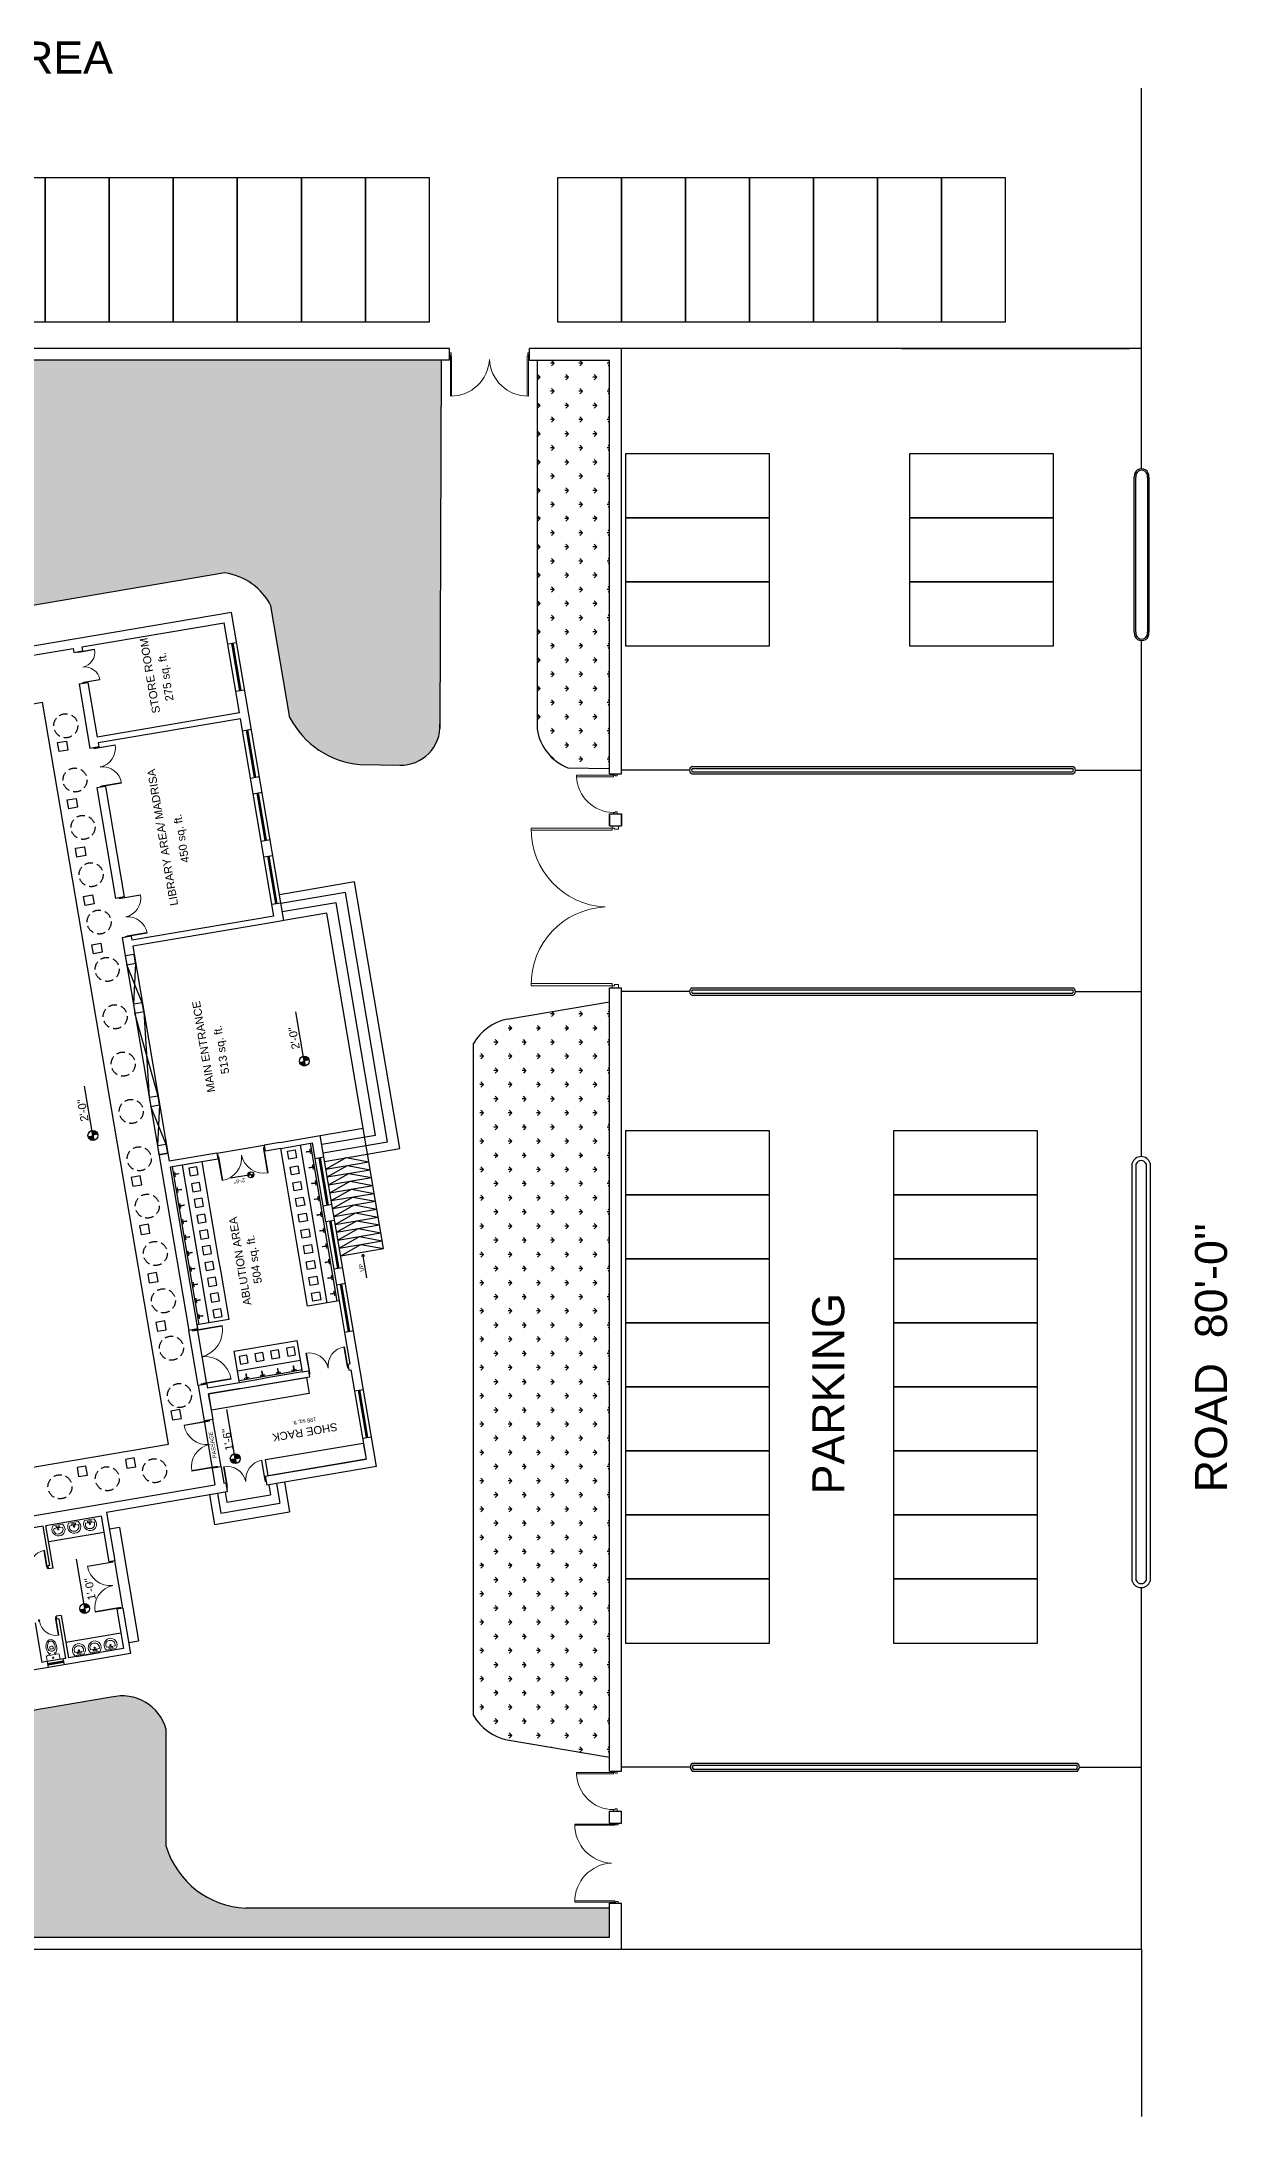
# Model space of a CAD drawing. Header units: inches. Extents: x -6210 to 141093, y -2740 to 21225.
# Drawn here: x 58409 to 60187, y 5282 to 8394 of the extents above; entities that cross this region are included whole.
import ezdxf

# ---------------------------------------------------------------- set-up
doc = ezdxf.new("R2010")
doc.units = ezdxf.units.IN
doc.header["$LTSCALE"] = 100
doc.header["$MEASUREMENT"] = 0
doc.linetypes.add('ACAD_ISO02W100', pattern=[15, 12, -3])
doc.linetypes.add('HIDDEN2', pattern=[0.1875, 0.125, -0.0625])
for name, color, linetype in [('1text', 6, 'Continuous'), ('arches', 83, 'Continuous'), ('beams', 30, 'Continuous'), ('boundary wall', 37, 'Continuous'), ('boxes', 39, 'Continuous'), ('car area', 53, 'Continuous'), ('column', 2, 'Continuous'), ('dome', 40, 'Continuous'), ('grass', 73, 'Continuous'), ('pavement', 31, 'Continuous'), ('road', 253, 'Continuous'), ('steps', 9, 'Continuous'), ('walls', 1, 'Continuous'), ('windows', 150, 'Continuous')]:
    doc.layers.add(name, color=color, linetype=linetype)
for name, color, linetype, lineweight in [('DODTED', 2, 'HIDDEN2', 5), ('DOOR', 11, 'Continuous', 5), ('FURNITUR', 253, 'Continuous', 18), ('H', 8, 'Continuous', 5)]:
    doc.layers.add(name, color=color, linetype=linetype, lineweight=lineweight)
doc.styles.get("Standard").update_dxf_attribs({"font": 'arial.ttf', "height": 4})
pattern_1 = [(180, (67811.482, -67034.777), (-21.2132034, -21.2132034), [5.625, -36.801407]), (135, (67811.482, -67034.777), (-21.213203, -21.213203), [5.625, -24.375]), (225, (67811.482, -67034.777), (21.213203, -21.213203), [5.625, -24.375])]

# ---------------------------------------------------------------- blocks, each defined once
blk = doc.blocks.new('FDSADDFAEREWRWER')
at = {"layer": 'FURNITUR'}
for p, q in [((38122.8, -26485.2), (38118.7, -26485.2)), ((38122.8, -26490.3), (38118.7, -26490.3)), ((38129.7, -26484.3), (38128.3, -26484.3)), ((38129.7, -26491.2), (38128.3, -26491.2)), ((38129, -26485), (38129, -26483.6)), ((38129, -26491.9), (38129, -26490.5)), ((38131, -26483.3), (38131, -26479.5)), ((38131, -26487.7), (38131.5, -26483.7)), ((38131, -26487.7), (38131.5, -26491.7)), ((38131, -26495.9), (38131, -26492.1)), ((38131.1, -26479.3), (38132, -26478)), ((38131.4, -26483.6), (38131.1, -26483.4)), ((38131.3, -26491.9), (38131.1, -26492)), ((38131.1, -26496.2), (38132, -26497.4)), ((38139.5, -26477.9), (38132.4, -26477.9)), ((38139.5, -26497.6), (38132.4, -26497.6)), ((38139.7, -26497.4), (38139.7, -26478.1))]:
    blk.add_line(p, q, dxfattribs=at)
at = {"layer": 'FURNITUR', "extrusion": (0, 0, -1)}
for centre, major_axis, start_param, end_param in [((38113.9, -26487.7), (-4.02, 4.02), -0.785398, -0.250471), ((38113.9, -26487.7), (-4.02, -4.02), 0.250471, 0.785398), ((38116.6, -26489.4), (-6.28, 6.28), -0.250471, 0.175324), ((38116.6, -26486.1), (-6.28, 6.28), 4.537065, 4.96286), ((38113.9, -26487.7), (-2.45, -2.45), 0.785398, 1.320326), ((38113.9, -26487.7), (-2.45, 2.45), -1.320326, -0.785398), ((38116.6, -26489.4), (-4.71, 4.71), -0.250471, 0.175324), ((38116.6, -26486.1), (-4.71, 4.71), 4.537065, 4.96286), ((38118.4, -26491.9), (-8.51, 8.51), 0.175324, 0.503558), ((38118.4, -26483.5), (-8.51, 8.51), 4.208831, 4.537065), ((38118.4, -26491.9), (-6.94, -6.94), 1.74612, 2.074355), ((38118.4, -26483.5), (-6.94, -6.94), 5.779627, 6.107861), ((38119.6, -26496), (-11.5, 11.5), 0.503558, 0.785398), ((38119.6, -26479.4), (-11.5, -11.5), 5.497787, 5.779627), ((38119.6, -26496), (-9.95, -9.95), 2.074355, 2.310238), ((38119.6, -26479.4), (-9.95, 9.95), 3.972947, 4.208831), ((38123.2, -26487.7), (-3.69, -3.69), 0.295539, 1.275258), ((38118.7, -26485.4), (-0.125, -0.125), 1.275258, 2.356194), ((38118.7, -26490.1), (-0.125, 0.125), 3.926991, 5.007928), ((38119.9, -26487.7), (-4.12, 4.12), 0.626699, 4.08569), ((38119.6, -26496), (-11.5, -11.5), 2.356194, 2.638034), ((38119.6, -26479.4), (-11.5, 11.5), 3.645151, 3.926991), ((38114.8, -26487.7), (-5.34, -5.34), 3.582609, 4.271372), ((38120.8, -26491.9), (-8.51, 8.51), 1.067238, 1.389176), ((38120.8, -26483.5), (-8.51, -8.51), 4.894009, 5.215947), ((38131.1, -26476), (-4.89, -4.89), 5.503466, 6.019803), ((38131.1, -26499.4), (-4.89, 4.89), 0.263382, 0.779719), ((38129, -26484.3), (-0.275, 0.275), 3.926991, 7.068583), ((38129, -26491.2), (-0.275, 0.275), 3.926991, 7.068583), ((38129, -26484.3), (-0.275, 0.275), 0.785398, 3.926991), ((38129, -26491.2), (-0.275, 0.275), 0.785398, 3.926991), ((38131.5, -26479.5), (-0.314, 0.314), -0.785398, -0.165149), ((38131.2, -26483.3), (-0.125, 0.125), 4.434999, 5.497787), ((38131.2, -26492.1), (-0.125, 0.125), -0.785398, 0.415559), ((38131.5, -26495.9), (-0.314, 0.314), -1.405648, -0.785398), ((38131.3, -26491.7), (-0.125, -0.125), 3.819301, 5.127948), ((38131.3, -26483.7), (-0.125, -0.125), 2.864203, 4.034681), ((38132.4, -26478.3), (-0.314, -0.314), 1.405648, 2.356194), ((38132.4, -26497.2), (-0.314, 0.314), 3.926991, 4.877538), ((38135.7, -26487.7), (-0.627, 0.627), -0.785398, 2.356194), ((38135.7, -26487.7), (-0.627, -0.627), 3.926991, 7.068583), ((38139.5, -26478.1), (-0.157, -0.157), 2.356194, 3.926991), ((38139.5, -26497.4), (-0.157, -0.157), 3.926991, 5.497787)]:
    blk.add_ellipse(centre, major_axis=major_axis, ratio=1, start_param=start_param, end_param=end_param, dxfattribs=at)
blk = doc.blocks.new('A$C47FC17B3')
for p, q in [((0, 8.3), (0, 6.2)), ((0, 8.3), (6.6, 8.3)), ((0.4, 5.8), (1.6, 5.8)), ((2, 8.3), (2, 6.2)), ((2.9, 4.8), (2.9, 0.5)), ((3.8, 4.8), (3.8, 0.5)), ((4.6, 8.3), (4.6, 6.2)), ((6.2, 5.8), (5, 5.8)), ((6.6, 8.3), (6.6, 6.2))]:
    blk.add_line(p, q)
blk.add_lwpolyline([(2.3, 8.3), (4.4, 8.3), (4.4, 8.1), (2.3, 8.1)], close=True)
for centre, radius, start, end in [((0.4, 6.2), 0.386, 180, 270), ((1.6, 6.2), 0.386, 270, 0), ((-54.7, 1.9), 57.6, 2.8972, 6.1915), ((3.3, 0.5), 0.462, 180, 0), ((61.3, 1.9), 57.6, 173.8085, 177.1028), ((5, 6.2), 0.386, 180, 270), ((6.2, 6.2), 0.386, 270, 0)]:
    blk.add_arc(centre, radius, start, end)
blk = doc.blocks.new('A$C4A15109F')
at = {"layer": 'H'}
blk.add_blockref('A$C47FC17B3', (-3.3, 18.7), dxfattribs=at)
blk = doc.blocks.new('D')
at = {"layer": 'DOOR'}
for p, q in [((73476.8, 10997.4), (73476.8, 10955.3)), ((73478, 10955.3), (73478, 10997.4)), ((73557.4, 10955.3), (73557.4, 10997.4)), ((73558.5, 10997.4), (73558.5, 10955.3)), ((73475.7, 10955.4), (73476.8, 10955.4)), ((73475.7, 10952), (73475.7, 10955.4)), ((73477.4, 10952), (73475.7, 10952)), ((73476.8, 10955.4), (73476.8, 10954.2)), ((73476.8, 10955.3), (73478, 10955.3)), ((73476.8, 10954.2), (73477.4, 10954.2)), ((73477.4, 10954.2), (73477.4, 10952)), ((73558.5, 10955.3), (73557.4, 10955.3)), ((73557.9, 10954.2), (73557.9, 10952)), ((73558.5, 10954.2), (73557.9, 10954.2)), ((73557.9, 10952), (73559.7, 10952)), ((73559.7, 10955.4), (73558.5, 10955.4)), ((73558.5, 10955.4), (73558.5, 10954.2)), ((73559.7, 10952), (73559.7, 10955.4))]:
    blk.add_line(p, q, dxfattribs=at)
for centre, start, end in [((73477.4, 10957.1), 2.7057, 90.8209), ((73557.9, 10957.1), 89.1791, 177.2943)]:
    blk.add_arc(centre, 40.3, start, end, dxfattribs=at)
blk = doc.blocks.new('D1')
for points in [[(1.5, 40.9), (1.5, 1.9), (3, 1.9), (3, 40.9)], [(1.5, 0.4), (2.2, 0.4), (2.2, -1.9), (0, -1.9), (0, 1.9), (1.5, 1.9)], [(42, 1.9), (42, -1.9), (39.8, -1.9), (39.8, 0.4), (40.5, 0.4), (40.5, 1.9)]]:
    blk.add_lwpolyline(points, close=True)
blk.add_arc((1.5, 1.9), 39, 0, 88.1502)
blk = doc.blocks.new('LAV', base_point=(396, 588))
for p, q in [((396.2, 580.6), (396.2, 595.1)), ((400.3, 580.9), (400.3, 594)), ((396.2, 580.6), (396.2, 580.6)), ((397.6, 585), (397.6, 590.7)), ((397.6, 590.7), (399.3, 590.7)), ((399.3, 585), (397.6, 585)), ((399.3, 590.7), (399.3, 585)), ((400.3, 580.9), (400.3, 580.9))]:
    blk.add_line(p, q)
for centre, radius, start, end in [((402.6, 587.4), 10, 6.3511, 130.1512), ((403.4, 588.7), 6.06, 355.5607, 119.9347), ((403, 587.4), 9.62, 225.0409, 4.876), ((402.9, 587.3), 6.63, 247.3713, 10.7334)]:
    blk.add_arc(centre, radius, start, end)
blk = doc.blocks.new('A$C56213ABD')
for points in [[(11.2, 10.1), (8.6, 10.1)], [(9.9, 11.4), (9.9, 8.7)]]:
    blk.add_lwpolyline(points)
for radius in [0.938, 0.75]:
    blk.add_circle((9.9, 10.1), radius)
at = {"rotation": 270}
blk.add_blockref('LAV', (10.1, 16.5), dxfattribs=at)

msp = doc.modelspace()

# ---------------------------------------------------------------- hatches: boundary and pattern name
at = {"layer": '1text'}
h = msp.add_hatch(color=256, dxfattribs=at)
h.dxf.hatch_style = 1
h.paths.add_polyline_path([(58795.6258, 6863.58751, 0.4142135624), (58804.14023, 6857.54361), (58802.90497, 6864.82278)])
h.paths.add_polyline_path([(58801.66971, 6872.10194), (58802.90497, 6864.82278), (58810.18414, 6866.05804, 0.4142135624)])
h = msp.add_hatch(color=256, dxfattribs=at)
h.dxf.hatch_style = 1
h.paths.add_polyline_path([(58478.55768, 6752.10549, 0.4142135624), (58487.07211, 6746.06158), (58485.83685, 6753.34075)])
h.paths.add_polyline_path([(58484.60159, 6760.61992), (58485.83685, 6753.34075), (58493.11602, 6754.57601, 0.4142135624)])
h = msp.add_hatch(color=256, dxfattribs=at)
h.dxf.hatch_style = 1
h.paths.add_polyline_path([(58723.44346, 6689.93459, 0.4142135624), (58727.14819, 6695.15368), (58722.68628, 6694.3965)])
h.paths.add_polyline_path([(58718.22438, 6693.63932), (58722.68628, 6694.3965), (58721.92911, 6698.85841, 0.4142135624)])
h = msp.add_hatch(color=256, dxfattribs=at)
h.dxf.hatch_style = 1
h.paths.add_polyline_path([(58692.02776, 6267.5917, 0.4142135624), (58700.54219, 6261.54779), (58699.30693, 6268.82696)])
h.paths.add_polyline_path([(58698.07167, 6276.10613), (58699.30693, 6268.82696), (58706.5861, 6270.06222, 0.4142135624)])
h = msp.add_hatch(color=256, dxfattribs=at)
h.dxf.hatch_style = 1
h.paths.add_polyline_path([(58466.30009, 6042.88439, 0.4142135624), (58474.81451, 6036.84048), (58473.57925, 6044.11965)])
h.paths.add_polyline_path([(58472.34399, 6051.39881), (58473.57925, 6044.11965), (58480.85842, 6045.35491, 0.4142135624)])
at = {"layer": 'grass'}
h = msp.add_hatch(dxfattribs=at)
h.set_pattern_fill('GRASS', color=256, scale=30, angle=90)
h.set_pattern_definition(pattern_1)
h.paths.add_polyline_path([(56956.42769, 7915.56322), (56956.42769, 7813.00703), (57817.99436, 7813.00703), (57841.75266, 7673.00362), (57949.13964, 7691.22698), (57955.16266, 7655.7344), (58121.36431, 7683.93849), (58151.47941, 7506.47559), (58683.62887, 7596.78029, -0.2437888858), (58752.82154, 7547.66436), (58781.35764, 7379.50623, 0.2949405716), (58905.85078, 7309.22103), (58947.88391, 7308.56641, 0.4288472218), (59006.34234, 7369.97986), (59008.30781, 7915.56322)])
h = msp.add_hatch(dxfattribs=at)
h.set_pattern_fill('GRASS', color=256, scale=30, angle=90)
h.set_pattern_definition(pattern_1)
h.paths.add_polyline_path([(59152.10049, 7362.42445, 0.2702021763), (59198.16097, 7304.66861), (59260.42769, 7303.69888), (59260.42769, 7915.41252), (59152.10395, 7915.41252)])
h = msp.add_hatch(dxfattribs=at)
h.set_pattern_fill('GRASS', color=256, scale=30, angle=90)
h.set_pattern_definition(pattern_1)
h.paths.add_polyline_path([(59056.55822, 5883.59521, 0.2340714755), (59114.15231, 5845.84603), (59260.42769, 5821.02339), (59260.42769, 6953.9222), (59106.84712, 6927.85988, 0.2090111682), (59056.55822, 6891.35037)])
h = msp.add_hatch(dxfattribs=at)
h.set_pattern_fill('GRASS', color=256, scale=30, angle=90)
h.set_pattern_definition(pattern_1)
h.paths.add_polyline_path([(59260.42769, 5551.39278), (59260.42769, 5594.81984), (58726.50705, 5594.81984, -0.3417611618), (58595.7953, 5687.06117), (58595.7953, 5862.78309, 0.4105799549), (58513.29134, 5911.021), (58208.2006, 5859.24771, 0.166212942), (58172.31898, 5826.31609), (58172.31898, 5765.72101, -0.212358615), (58138.54093, 5728.75391), (57729.0114, 5659.25757), (57722.98838, 5694.75015), (57416.86487, 5642.8016), (57286.71028, 5584.19995), (56956.42769, 5583.59725), (56956.42769, 5551.39278)])

# ---------------------------------------------------------------- linework, layer by layer
at = {"layer": '1text'}
for p, q in [((58802.90497, 6864.82278), (58790.36682, 6938.70787)), ((58801.66971, 6872.10194), (58804.14023, 6857.54361)), ((58485.83685, 6753.34075), (58473.29869, 6827.22584)), ((58484.60159, 6760.61992), (58487.07211, 6746.06158)), ((58722.68628, 6694.3965), (58692.39116, 6689.25548)), ((58718.22438, 6693.63932), (58727.14819, 6695.15368)), ((58699.30693, 6268.82696), (58686.76877, 6342.71205)), ((58692.02776, 6267.5917), (58706.5861, 6270.06222)), ((58698.07167, 6276.10613), (58700.54219, 6261.54779)), ((58473.57925, 6044.11965), (58461.0411, 6118.00474)), ((58472.34399, 6051.39881), (58474.81451, 6036.84048))]:
    msp.add_line(p, q, dxfattribs=at)
for centre, radius in [((58802.90497, 6864.82278), 7.38324), ((58485.83685, 6753.34075), 7.38324), ((58722.68628, 6694.3965), 4.5257), ((58699.30693, 6268.82696), 7.38324), ((58473.57925, 6044.11965), 7.38324)]:
    msp.add_circle(centre, radius, dxfattribs=at)
at = {"layer": 'arches', "linetype": 'ACAD_ISO02W100'}
for p, q in [((58559.88308, 6952.44104), (58536.53499, 7009.33671)), ((58549.84471, 7011.59534), (58546.57336, 6950.18241)), ((58562.13969, 6939.14323), (58570.34792, 6810.08315)), ((58583.65764, 6812.34178), (58548.82997, 6936.8846)), ((58595.95262, 6739.88968), (58572.60454, 6796.78535)), ((58585.91425, 6799.04398), (58582.6429, 6737.63105))]:
    msp.add_line(p, q, dxfattribs=at)
at = {"layer": 'beams', "linetype": 'ACAD_ISO02W100'}
for p, q in [((58643.62396, 6378.28059), (58629.57025, 6461.09661)), ((58656.93368, 6380.53922), (58642.87996, 6463.35524)), ((58652.60563, 6325.35321), (58664.65167, 6254.36805)), ((58677.96139, 6256.62668), (58665.91535, 6327.61184))]:
    msp.add_line(p, q, dxfattribs=at)
at = {"layer": 'boundary wall'}
for p, q in [((59020.42769, 7933.35081), (56938.42769, 7933.39278)), ((59020.42769, 7915.56322), (59020.42769, 7933.35081)), ((59698.42769, 7933.33714), (59140.42769, 7933.34839)), ((59140.42769, 7915.41252), (59140.42769, 7933.34839)), ((59278.42769, 7295.5528), (59278.42769, 7933.3928)), ((60058.42769, 7933.32989), (59698.42769, 7933.3928)), ((59698.42769, 7933.3928), (60040.42769, 7933.3928)), ((59020.42769, 7915.56322), (56956.42769, 7915.56322)), ((59260.42769, 7915.41252), (59140.42769, 7915.41252)), ((59260.42769, 7295.5528), (59260.42769, 7915.41252)), ((59260.42769, 7295.5528), (59278.42769, 7295.5528)), ((59260.42769, 7217.5528), (59260.42769, 7235.5528)), ((59260.42769, 7235.5528), (59278.42769, 7235.5528)), ((59260.42769, 7235.5528), (59260.42769, 7217.5528)), ((59278.42769, 7217.5528), (59278.42769, 7235.5528)), ((59278.42769, 7235.5528), (59278.42769, 7217.5528)), ((59260.42769, 7217.5528), (59278.42769, 7217.5528)), ((59260.42769, 5800.39278), (59260.42769, 6974.5528)), ((59260.42769, 6974.5528), (59278.42769, 6974.5528)), ((59278.42769, 5800.39278), (59278.42769, 6974.5528)), ((59260.42769, 5800.39278), (59278.42769, 5800.39278)), ((59260.42769, 5722.39278), (59260.42769, 5740.39278)), ((59260.42769, 5740.39278), (59278.42769, 5740.39278)), ((59278.42769, 5722.39278), (59278.42769, 5740.39278)), ((59260.42769, 5722.39278), (59278.42769, 5722.39278)), ((59260.42769, 5551.39278), (59260.42769, 5602.39278)), ((59260.42769, 5602.39278), (59278.42769, 5602.39278)), ((59278.42769, 5533.39278), (59278.42769, 5602.39278)), ((56956.42769, 5551.39278), (59260.42769, 5551.39278)), ((56458.42769, 5533.39278), (59698.42769, 5533.39278)), ((59698.42769, 5533.39278), (60058.42769, 5533.38552))]:
    msp.add_line(p, q, dxfattribs=at)
at = {"layer": 'boxes'}
for points in [[(58663.56247, 6341.47691), (58659.44327, 6365.75064), (58806.05631, 6390.63058), (58810.17552, 6366.35685)], [(58748.81649, 6243.10655), (58744.69728, 6267.38028), (58891.31033, 6292.26022), (58895.42953, 6267.98649)]]:
    msp.add_lwpolyline(points, close=True, dxfattribs=at)
at = {"layer": 'car area'}
for points in [[(58318.42769, 8189.36472), (58318.42769, 7973.36472), (58414.42769, 7973.36472), (58414.42769, 8189.36472)], [(58414.42769, 8189.36472), (58414.42769, 7973.36472), (58510.42769, 7973.36472), (58510.42769, 8189.36472)], [(58510.42769, 8189.36472), (58510.42769, 7973.36472), (58606.42769, 7973.36472), (58606.42769, 8189.36472)], [(58606.42769, 8189.36472), (58606.42769, 7973.36472), (58702.42769, 7973.36472), (58702.42769, 8189.36472)], [(58702.42769, 8189.36472), (58702.42769, 7973.36472), (58798.42769, 7973.36472), (58798.42769, 8189.36472)], [(58798.42769, 8189.36472), (58798.42769, 7973.36472), (58894.42769, 7973.36472), (58894.42769, 8189.36472)], [(58894.42769, 8189.36472), (58894.42769, 7973.36472), (58990.42769, 7973.36472), (58990.42769, 8189.36472)], [(59182.42769, 8189.36472), (59182.42769, 7973.36472), (59278.42769, 7973.36472), (59278.42769, 8189.36472)], [(59278.42769, 8189.36472), (59278.42769, 7973.36472), (59374.42769, 7973.36472), (59374.42769, 8189.36472)], [(59374.42769, 8189.36472), (59374.42769, 7973.36472), (59470.42769, 7973.36472), (59470.42769, 8189.36472)], [(59470.42769, 8189.36472), (59470.42769, 7973.36472), (59566.42769, 7973.36472), (59566.42769, 8189.36472)], [(59566.42769, 8189.36472), (59566.42769, 7973.36472), (59662.42769, 7973.36472), (59662.42769, 8189.36472)], [(59662.42769, 8189.36472), (59662.42769, 7973.36472), (59758.42769, 7973.36472), (59758.42769, 8189.36472)], [(59758.42769, 8189.36472), (59758.42769, 7973.36472), (59854.42769, 7973.36472), (59854.42769, 8189.36472)], [(59500.44622, 7775.54845), (59284.44622, 7775.54845), (59284.44622, 7679.54845), (59500.44622, 7679.54845)], [(59926.44622, 7775.54845), (59710.44622, 7775.54845), (59710.44622, 7679.54845), (59926.44622, 7679.54845)], [(59500.44622, 7679.54845), (59284.44622, 7679.54845), (59284.44622, 7583.54845), (59500.44622, 7583.54845)], [(59926.44622, 7679.54845), (59710.44622, 7679.54845), (59710.44622, 7583.54845), (59926.44622, 7583.54845)], [(59500.44622, 7583.54845), (59284.44622, 7583.54845), (59284.44622, 7487.54845), (59500.44622, 7487.54845)], [(59926.44622, 7583.54845), (59710.44622, 7583.54845), (59710.44622, 7487.54845), (59926.44622, 7487.54845)], [(59500.42769, 6760.39278), (59284.42769, 6760.39278), (59284.42769, 6664.39278), (59500.42769, 6664.39278)], [(59902.42769, 6760.39278), (59686.42769, 6760.39278), (59686.42769, 6664.39278), (59902.42769, 6664.39278)], [(59500.42769, 6664.39278), (59284.42769, 6664.39278), (59284.42769, 6568.39278), (59500.42769, 6568.39278)], [(59902.42769, 6664.39278), (59686.42769, 6664.39278), (59686.42769, 6568.39278), (59902.42769, 6568.39278)], [(59500.42769, 6568.39278), (59284.42769, 6568.39278), (59284.42769, 6472.39278), (59500.42769, 6472.39278)], [(59902.42769, 6568.39278), (59686.42769, 6568.39278), (59686.42769, 6472.39278), (59902.42769, 6472.39278)], [(59500.42769, 6472.39278), (59284.42769, 6472.39278), (59284.42769, 6376.39278), (59500.42769, 6376.39278)], [(59902.42769, 6472.39278), (59686.42769, 6472.39278), (59686.42769, 6376.39278), (59902.42769, 6376.39278)], [(59500.42769, 6376.39278), (59284.42769, 6376.39278), (59284.42769, 6280.39278), (59500.42769, 6280.39278)], [(59902.42769, 6376.39278), (59686.42769, 6376.39278), (59686.42769, 6280.39278), (59902.42769, 6280.39278)], [(59500.42769, 6280.39278), (59284.42769, 6280.39278), (59284.42769, 6184.39278), (59500.42769, 6184.39278)], [(59902.42769, 6280.39278), (59686.42769, 6280.39278), (59686.42769, 6184.39278), (59902.42769, 6184.39278)], [(59500.42769, 6184.39278), (59284.42769, 6184.39278), (59284.42769, 6088.39278), (59500.42769, 6088.39278)], [(59902.42769, 6184.39278), (59686.42769, 6184.39278), (59686.42769, 6088.39278), (59902.42769, 6088.39278)], [(59500.42769, 6088.39278), (59284.42769, 6088.39278), (59284.42769, 5992.39278), (59500.42769, 5992.39278)], [(59902.42769, 6088.39278), (59686.42769, 6088.39278), (59686.42769, 5992.39278), (59902.42769, 5992.39278)]]:
    msp.add_lwpolyline(points, close=True, dxfattribs=at)
at = {"layer": 'column'}
for points in [[(58446.17816, 7344.55013), (58448.43477, 7331.25233), (58435.12505, 7328.99369), (58432.86844, 7342.2915)], [(58460.72975, 7258.80022), (58462.98636, 7245.50241), (58449.67664, 7243.24378), (58447.42003, 7256.54159)], [(58473.02473, 7186.34811), (58475.28134, 7173.05031), (58461.97162, 7170.79167), (58459.71501, 7184.08948)], [(58485.3197, 7113.89601), (58487.57631, 7100.5982), (58474.2666, 7098.33957), (58472.00999, 7111.63737)], [(58497.61468, 7041.4439), (58499.87129, 7028.14609), (58486.56158, 7025.88746), (58484.30496, 7039.18527)], [(58549.84471, 7011.59534), (58547.5881, 7024.89315), (58534.27838, 7022.63451), (58536.53499, 7009.33671)], [(58562.13969, 6939.14323), (58559.88308, 6952.44104), (58546.57336, 6950.18241), (58548.82997, 6936.8846)], [(58585.91425, 6799.04398), (58583.65764, 6812.34178), (58570.34792, 6810.08315), (58572.60454, 6796.78535)], [(58598.20923, 6726.59187), (58595.95262, 6739.88968), (58582.6429, 6737.63105), (58584.89951, 6724.33324)], [(58559.04291, 6679.45832), (58556.7863, 6692.75613), (58543.47658, 6690.49749), (58545.7332, 6677.19969)], [(58571.33789, 6607.00621), (58569.08128, 6620.30402), (58555.77156, 6618.04539), (58558.02817, 6604.74758)], [(58583.63287, 6534.55411), (58581.37626, 6547.85191), (58568.06654, 6545.59328), (58570.32315, 6532.29548)], [(58595.92785, 6462.102), (58593.67124, 6475.39981), (58580.36152, 6473.14118), (58582.61813, 6459.84337)], [(58618.51013, 6329.02865), (58616.25352, 6342.32646), (58602.9438, 6340.06782), (58605.20041, 6326.77002)], [(58477.70503, 6244.27651), (58475.44842, 6257.57432), (58462.1387, 6255.31569), (58464.39531, 6242.01788)], [(58550.16905, 6256.57351), (58547.91244, 6269.87132), (58534.60272, 6267.61269), (58536.85933, 6254.31488)]]:
    msp.add_lwpolyline(points, close=True, dxfattribs=at)
at = {"layer": 'dome', "linetype": 'HIDDEN2'}
for centre in [(58445.21027, 7367.66687), (58459.01788, 7286.30113), (58471.06392, 7215.31597), (58483.10996, 7144.33081), (58495.156, 7073.34565), (58507.20204, 7002.36049), (58519.24808, 6931.37533), (58531.29412, 6860.39018), (58543.34016, 6789.40502), (58555.3862, 6718.41986), (58567.43224, 6647.4347), (58579.47828, 6576.44954), (58591.52432, 6505.46438), (58603.57036, 6434.47922), (58615.6164, 6363.49406), (58507.44108, 6238.6603), (58578.42624, 6250.70634), (58436.45592, 6226.61426)]:
    msp.add_circle(centre, 18, dxfattribs=at)
at = {"layer": 'pavement'}
for p, q in [((59008.30781, 7915.56322), (59006.31996, 7363.76816)), ((59152.10395, 7915.41252), (59152.10049, 7362.42445)), ((58683.62887, 7596.78029), (58151.47941, 7506.47559)), ((58781.35764, 7379.50623), (58752.82154, 7547.66436)), ((58886.05339, 7309.52935), (58947.88391, 7308.56641)), ((59198.16097, 7304.66861), (59260.42769, 7303.69888)), ((59380.52922, 7301.0403), (59278.42469, 7301.0403)), ((59278.42474, 7303.5528), (59278.42769, 7303.5528)), ((59278.4248, 7306.5528), (59278.42769, 7306.5528)), ((59384.50781, 7306.55067), (59955.34656, 7306.53916)), ((59384.50781, 7295.55067), (59955.34656, 7295.53916)), ((59385.05662, 7298.55066), (59954.77487, 7298.53917)), ((59385.0794, 7303.53917), (59954.77497, 7303.53917)), ((59955.34656, 7298.53916), (59955.34663, 7298.53916)), ((59959.32515, 7301.0403), (60058.46332, 7301.0383)), ((59380.52712, 6969.03843), (59278.42769, 6969.03843)), ((59384.50781, 6974.55067), (59955.34656, 6974.53916)), ((59385.07884, 6971.53917), (59954.77553, 6971.53917)), ((59959.32725, 6969.03954), (60058.45663, 6969.03754)), ((59106.84712, 6927.85988), (59260.42769, 6953.9222)), ((59384.50781, 6963.55067), (59955.34656, 6963.53916)), ((59385.05302, 6966.55066), (59954.77851, 6966.53917)), ((59056.55822, 5883.59521), (59056.55822, 6891.35037)), ((58513.29134, 5911.021), (58208.2006, 5859.24771)), ((58595.7953, 5687.06117), (58595.7953, 5862.78309)), ((59106.84712, 5847.0857), (59260.42769, 5821.02339)), ((59381.85157, 5806.3791), (59278.42769, 5806.3791)), ((59384.50781, 5812.39064), (59962.4331, 5812.37899)), ((59384.50781, 5800.39064), (59962.43307, 5800.37899)), ((59385.81778, 5803.39061), (59961.11473, 5803.37902)), ((59385.82605, 5809.37902), (59961.11485, 5809.37902)), ((59965.08933, 5806.3791), (60058.44147, 5806.37439)), ((60058.43307, 5800.37706), (60058.4332, 5806.87383)), ((59260.42769, 5594.81984), (58714.98305, 5594.81984))]:
    msp.add_line(p, q, dxfattribs=at)
for points in [[(60047.52281, 7507.8456), (60047.52281, 7740.45313)], [(60049.7509, 7508.21538), (60049.7509, 7740.08335)], [(60067.19545, 7740.08335), (60067.19545, 7508.21538)], [(60069.42355, 7740.45313), (60069.42355, 7507.8456)], [(60044.50283, 6085.35911), (60044.50283, 6711.74286)], [(60050.50283, 6086.35489), (60050.50283, 6710.74709)], [(60065.16433, 6710.74709), (60065.16433, 6086.35489)], [(60071.16433, 6711.74286), (60071.16433, 6085.35911)]]:
    msp.add_lwpolyline(points, dxfattribs=at)
for centre, radius, start, end in [((60058.47318, 7741.95603), 11.05302, 352.18520152, 187.81479848), ((60058.47318, 7741.78194), 8.88613, 348.98004734, 191.01995266), ((58670.85141, 7505.48391), 92.18619, 27.22958751, 82.03286763), ((60058.47318, 7506.3427), 11.05302, 172.18520152, 7.81479848), ((60058.47318, 7506.51679), 8.88613, 168.98004734, 11.01995266), ((58897.99745, 7440.70803), 131.72132, 207.68634052, 264.79745624), ((58947.8959, 7367.08452), 58.51811, 268.22724001, 2.83601972), ((59224.6669, 7373.0518), 73.34047, 188.33173447, 248.81321981), ((59386.32016, 7301.0392), 5.79094, 108.2160517, 251.76206528), ((59386.32016, 7301.0392), 2.79094, 116.39572741, 243.60661948), ((59953.53421, 7301.0392), 2.79094, 296.39338052, 63.60427259), ((59953.53421, 7301.0392), 5.79094, 288.23793472, 71.7839483), ((59386.31806, 6969.03843), 5.79094, 108.2160517, 251.76206528), ((59386.31806, 6969.03843), 2.79094, 116.36034947, 243.57132246), ((59953.53631, 6969.03843), 5.79094, 108.21374185, 108.23793472), ((59953.53631, 6969.03843), 2.79094, 296.42867754, 63.63965053), ((59953.53631, 6969.03843), 5.79094, 288.23793472, 71.7839483), ((59123.46428, 6852.08189), 77.57857, 102.36846564, 149.59048742), ((60057.83358, 6707.79267), 13.9037, 16.50571945, 163.49428055), ((60057.83358, 6707.79267), 7.9037, 21.95031567, 158.04968433), ((60057.83358, 6089.30931), 13.9037, 196.50571945, 343.49428055), ((60057.83358, 6089.30931), 7.9037, 201.95031567, 338.04968433), ((58530.12289, 5845.13444), 68.0025, 15.04214744, 104.33042901), ((59123.46428, 5922.8637), 77.57857, 210.40951258, 257.63153436), ((59389.95639, 5806.3791), 8.10482, 132.24417293, 227.75813692), ((59389.95639, 5806.3791), 5.10482, 144.00863161, 215.99367825), ((59956.98451, 5806.3791), 5.10482, 324.00632175, 35.99136839), ((59956.98451, 5806.3791), 8.10482, 312.24186308, 47.75582707), ((58720.74505, 5725.38875), 130.69599, 197.05307826, 267.47317922)]:
    msp.add_arc(centre, radius, start, end, dxfattribs=at)
at = {"layer": 'road', "linetype": 'ACAD_ISO02W100'}
for p, q in [((60058.47607, 7933.32989), (60058.47607, 8323.82305)), ((60058.42769, 5533.39278), (60058.42769, 5282.47987))]:
    msp.add_line(p, q, dxfattribs=at)
at = {"layer": 'road'}
for p, q in [((60058.47243, 7753.00905), (60058.47607, 7933.32989)), ((60058.45164, 6721.68262), (60058.46724, 7495.28968)), ((60058.42769, 5533.39278), (60058.45504, 6075.4195))]:
    msp.add_line(p, q, dxfattribs=at)
at = {"layer": 'steps'}
for p, q in [((58878.34396, 7133.43457), (58765.50713, 7114.28639)), ((58946.18324, 6733.66981), (58878.34396, 7133.43457)), ((58864.41277, 7117.80348), (58767.69549, 7101.39075)), ((58850.48159, 7102.17239), (58769.88386, 7088.49511)), ((58909.56742, 6753.99018), (58850.48159, 7102.17239)), ((58927.87533, 6743.83), (58864.41277, 7117.80348)), ((58836.55041, 7086.5413), (58772.07222, 7075.59948)), ((58891.25951, 6764.15036), (58836.55041, 7086.5413)), ((58826.78132, 6753.20854), (58891.25951, 6764.15036)), ((58828.96968, 6740.3129), (58909.56742, 6753.99018)), ((58921.87653, 6583.72975), (58891.25951, 6764.15036)), ((58671.50128, 6726.85783), (58742.48644, 6738.90387)), ((58831.15805, 6727.41727), (58927.87533, 6743.83)), ((58833.34641, 6714.52163), (58946.18324, 6733.66981)), ((58835.31393, 6702.92739), (58865.54535, 6720.22916)), ((58865.54535, 6720.22916), (58899.79212, 6713.86921)), ((58835.31393, 6702.92739), (58899.79212, 6713.86921)), ((58837.3216, 6691.09653), (58867.55302, 6708.3983)), ((58837.3216, 6691.09653), (58901.79979, 6702.03835)), ((58839.32928, 6679.26567), (58869.5607, 6696.56744)), ((58839.32928, 6679.26567), (58903.80746, 6690.20749)), ((58867.55302, 6708.3983), (58901.79979, 6702.03835)), ((58869.5607, 6696.56744), (58903.80746, 6690.20749)), ((58841.33695, 6667.43481), (58871.56837, 6684.73658)), ((58841.33695, 6667.43481), (58905.81514, 6678.37663)), ((58843.34462, 6655.60395), (58873.57604, 6672.90572)), ((58843.34462, 6655.60395), (58907.82281, 6666.54577)), ((58845.3523, 6643.77309), (58875.58372, 6661.07486)), ((58871.56837, 6684.73658), (58905.81514, 6678.37663)), ((58873.57604, 6672.90572), (58907.82281, 6666.54577)), ((58875.58372, 6661.07486), (58909.83048, 6654.71491)), ((58845.3523, 6643.77309), (58909.83048, 6654.71491)), ((58847.35997, 6631.94223), (58877.59139, 6649.244)), ((58847.35997, 6631.94223), (58911.83816, 6642.88405)), ((58849.36764, 6620.11137), (58879.59906, 6637.41314)), ((58849.36764, 6620.11137), (58913.84583, 6631.05319)), ((58877.59139, 6649.244), (58911.83816, 6642.88405)), ((58879.59906, 6637.41314), (58913.84583, 6631.05319)), ((58851.37532, 6608.28051), (58881.60674, 6625.58228)), ((58851.37532, 6608.28051), (58915.8535, 6619.22233)), ((58853.38299, 6596.44965), (58883.61441, 6613.75142)), ((58853.38299, 6596.44965), (58917.86118, 6607.39147)), ((58855.39066, 6584.61879), (58885.62208, 6601.92056)), ((58855.39066, 6584.61879), (58919.86885, 6595.56061)), ((58881.60674, 6625.58228), (58915.8535, 6619.22233)), ((58883.61441, 6613.75142), (58917.86118, 6607.39147)), ((58885.62208, 6601.92056), (58919.86885, 6595.56061)), ((58857.39834, 6572.78793), (58887.62976, 6590.0897)), ((58857.39834, 6572.78793), (58921.87653, 6583.72975)), ((58887.62976, 6590.0897), (58921.87653, 6583.72975)), ((58889.2877, 6572.38696), (58890.74985, 6575.42202)), ((58889.2877, 6572.38696), (58893.23132, 6573.05619)), ((58890.74985, 6575.42202), (58893.23132, 6573.05619)), ((58896.83522, 6539.86491), (58891.25951, 6572.72158)), ((58749.5032, 6229.53008), (58752.01279, 6214.7415)), ((58761.33406, 6231.53775), (58766.35324, 6201.9606)), ((58773.16492, 6233.54542), (58780.69369, 6189.1797)), ((58660.77175, 6214.47253), (58668.30052, 6170.1068)), ((58672.60261, 6216.4802), (58677.62179, 6186.90305)), ((58677.62179, 6186.90305), (58766.35324, 6201.9606)), ((58684.43347, 6218.48787), (58686.94306, 6203.6993)), ((58686.94306, 6203.6993), (58752.01279, 6214.7415)), ((58525.51471, 6165.65511), (58510.72613, 6163.14552)), ((58525.51471, 6165.65511), (58554.37501, 5995.5865)), ((58668.30052, 6170.1068), (58780.69369, 6189.1797)), ((58530.80287, 6044.83692), (58518.75683, 6115.82208)), ((58539.58644, 5993.07691), (58554.37501, 5995.5865))]:
    msp.add_line(p, q, dxfattribs=at)
at = {"layer": 'walls', "color": 1}
for p, q in [((58693.66724, 7537.62599), (58102.36348, 7437.28292)), ((58772.07222, 7075.59948), (58693.66724, 7537.62599)), ((58469.36146, 7485.86875), (58682.61616, 7522.05764)), ((58705.55916, 7386.85863), (58682.61616, 7522.05764)), ((58114.43566, 7425.63855), (58456.05174, 7483.61011)), ((58456.05174, 7483.61011), (58457.05558, 7477.69468)), ((58457.05558, 7477.69468), (58470.36529, 7479.95332)), ((58469.36146, 7485.86875), (58470.36529, 7479.95332)), ((58701.37435, 7492.20935), (58688.06464, 7489.95072)), ((58465.08627, 7430.37124), (58478.39599, 7432.62988)), ((58465.08627, 7430.37124), (58481.50434, 7333.62253)), ((58478.39599, 7432.62988), (58492.30446, 7350.66974)), ((58713.4204, 7421.22419), (58700.11068, 7418.96556)), ((58757.25675, 7082.21399), (58707.06491, 7377.98549)), ((58493.81022, 7341.79659), (58494.81405, 7335.88116)), ((58491.5427, 7274.46823), (58519.65013, 7108.83619)), ((58504.85242, 7276.72686), (58532.95985, 7111.09482)), ((58772.07222, 7075.59948), (58758.7625, 7073.34084)), ((58758.76677, 7073.3157), (58758.7625, 7073.34084)), ((58529.6885, 7049.68189), (58629.57025, 6461.09661)), ((58542.99821, 7051.94052), (58544.00205, 7046.02509)), ((58545.50781, 7037.15195), (58600.2169, 6714.76101)), ((58547.5881, 7024.89315), (58534.27838, 7022.63451)), ((58766.14816, 6742.91922), (58826.78132, 6753.20854)), ((58910.99788, 6256.9354), (58826.78132, 6753.20854)), ((58598.20923, 6726.59187), (58584.89951, 6724.33324)), ((58671.50128, 6726.85783), (58600.2169, 6714.76101)), ((58671.50128, 6726.85783), (58673.00704, 6717.98468)), ((58766.14816, 6742.91922), (58742.48644, 6738.90387)), ((58742.48644, 6738.90387), (58743.9922, 6730.03072)), ((58767.65392, 6734.04607), (58743.9922, 6730.03072)), ((58767.65392, 6734.04607), (58814.97736, 6742.07676)), ((58771.66926, 6710.38435), (58767.65392, 6734.04607)), ((58837.38453, 6502.44806), (58797.23107, 6739.06525)), ((58852.17311, 6504.95765), (58812.01964, 6741.57485)), ((58835.05409, 6623.76816), (58814.97736, 6742.07676)), ((58673.00704, 6717.98468), (58601.72266, 6705.88787)), ((58649.34532, 6713.96934), (58601.72266, 6705.88787)), ((58601.72266, 6705.88787), (58642.87996, 6463.35524)), ((58604.68037, 6706.38979), (58644.83384, 6469.77259)), ((58649.34532, 6713.96934), (58653.36066, 6690.30762)), ((58653.36066, 6690.30762), (58657.37601, 6666.6459)), ((58775.68461, 6686.72263), (58771.66926, 6710.38435)), ((58657.37601, 6666.6459), (58661.39136, 6642.98418)), ((58779.69996, 6663.06091), (58775.68461, 6686.72263)), ((58783.7153, 6639.39919), (58779.69996, 6663.06091)), ((58661.39136, 6642.98418), (58665.4067, 6619.32246)), ((58787.73065, 6615.73747), (58783.7153, 6639.39919)), ((58665.4067, 6619.32246), (58669.42205, 6595.66074)), ((58669.42205, 6595.66074), (58673.4374, 6571.99902)), ((58791.746, 6592.07575), (58787.73065, 6615.73747)), ((58835.05409, 6623.76816), (58839.06944, 6600.10644)), ((58839.06944, 6600.10644), (58843.08478, 6576.44472)), ((58673.4374, 6571.99902), (58677.45274, 6548.3373)), ((58795.76134, 6568.41403), (58791.746, 6592.07575)), ((58799.77669, 6544.75231), (58795.76134, 6568.41403)), ((58843.08478, 6576.44472), (58847.10013, 6552.783)), ((58677.45274, 6548.3373), (58681.46809, 6524.67558)), ((58803.79204, 6521.09059), (58799.77669, 6544.75231)), ((58847.10013, 6552.783), (58851.11548, 6529.12129)), ((58681.46809, 6524.67558), (58685.48344, 6501.01386)), ((58807.80738, 6497.42887), (58803.79204, 6521.09059)), ((58855.13082, 6505.45957), (58807.80738, 6497.42887)), ((58851.11548, 6529.12129), (58855.13082, 6505.45957)), ((58855.13082, 6505.45957), (58859.14617, 6481.79785)), ((58689.49878, 6477.35214), (58641.87613, 6469.27067)), ((58685.48344, 6501.01386), (58689.49878, 6477.35214)), ((58859.14617, 6481.79785), (58863.16152, 6458.13613)), ((58642.87996, 6463.35524), (58629.57025, 6461.09661)), ((58642.02137, 6468.41479), (58642.87996, 6463.35524)), ((58744.85292, 6438.05939), (58768.51464, 6442.07474)), ((58768.51464, 6442.07474), (58792.17636, 6446.09009)), ((58800.20705, 6398.76665), (58792.17636, 6446.09009)), ((58863.16152, 6458.13613), (58867.17686, 6434.47441)), ((58697.52948, 6430.0287), (58721.1912, 6434.04404)), ((58705.56017, 6382.70526), (58697.52948, 6430.0287)), ((58702.54866, 6400.45155), (58797.19554, 6416.51294)), ((58721.1912, 6434.04404), (58744.85292, 6438.05939)), ((58867.17686, 6434.47441), (58871.19221, 6410.81269)), ((58868.2345, 6410.31077), (58871.19221, 6410.81269)), ((58868.2345, 6410.31077), (58869.74025, 6401.43762)), ((58656.93368, 6380.53922), (58643.62396, 6378.28059)), ((58643.62396, 6378.28059), (58652.60563, 6325.35321)), ((58656.93368, 6380.53922), (58657.93751, 6374.62379)), ((58656.93368, 6380.53922), (58657.93751, 6374.62379)), ((58705.56017, 6382.70526), (58657.93751, 6374.62379)), ((58659.44327, 6365.75064), (58810.58595, 6391.39926)), ((58728.71997, 6389.67832), (58705.05825, 6385.66297)), ((58729.22189, 6386.72061), (58705.56017, 6382.70526)), ((58752.38169, 6393.69367), (58728.71997, 6389.67832)), ((58752.88361, 6390.73595), (58729.22189, 6386.72061)), ((58776.04341, 6397.70901), (58752.38169, 6393.69367)), ((58776.54533, 6394.7513), (58752.88361, 6390.73595)), ((58799.70513, 6401.72436), (58776.04341, 6397.70901)), ((58800.20705, 6398.76665), (58776.54533, 6394.7513)), ((58800.20705, 6398.76665), (58809.0802, 6400.2724)), ((58809.0802, 6400.2724), (58810.58595, 6391.39926)), ((58869.74025, 6401.43762), (58872.69797, 6401.93954)), ((58872.69797, 6401.93954), (58895.42953, 6267.98649)), ((58707.06593, 6373.83211), (58659.44327, 6365.75064)), ((58659.44327, 6365.75064), (58665.91535, 6327.61184)), ((58665.91535, 6327.61184), (58652.60563, 6325.35321)), ((58677.96139, 6256.62668), (58664.65167, 6254.36805)), ((58664.65167, 6254.36805), (58668.86512, 6229.53896)), ((58677.96139, 6256.62668), (58682.17483, 6231.79759)), ((58744.28685, 6242.33788), (58895.42953, 6267.98649)), ((58910.99788, 6256.9354), (58746.54548, 6229.02816)), ((58327.24904, 6171.56739), (58668.86512, 6229.53896)), ((58682.17483, 6231.79759), (58685.13255, 6232.29951)), ((58411.08697, 6167.53718), (58375.59439, 6161.51416)), ((58421.12533, 6108.38288), (58411.08697, 6167.53718)), ((58498.33956, 6182.34377), (58415.52354, 6168.29006)), ((58426.31478, 6104.69919), (58415.52354, 6168.29006)), ((58498.33956, 6182.34377), (58509.88368, 6114.31633)), ((58506.45983, 6188.2861), (58518.75683, 6115.82208)), ((58419.53889, 6144.62834), (58502.35491, 6158.68205)), ((58421.12533, 6108.38288), (58418.16762, 6107.88096)), ((58418.16762, 6107.88096), (58418.9205, 6103.44439)), ((58426.31478, 6104.69919), (58418.9205, 6103.44439)), ((58518.75683, 6115.82208), (58509.88368, 6114.31633)), ((58530.80287, 6044.83692), (58521.92972, 6043.33117)), ((58521.92972, 6043.33117), (58531.96809, 5984.17687)), ((58530.80287, 6044.83692), (58542.34699, 5976.80948)), ((58399.18455, 6022.50156), (58409.22292, 5963.34726)), ((58438.36082, 6033.71403), (58430.96654, 6032.45923)), ((58431.71941, 6028.02266), (58430.96654, 6032.45923)), ((58434.67713, 6028.52458), (58431.71941, 6028.02266)), ((58434.67713, 6028.52458), (58444.7155, 5969.37028)), ((58438.36082, 6033.71403), (58449.15207, 5970.12316)), ((58445.13672, 5993.78488), (58527.95274, 6007.83859)), ((58542.34699, 5976.80948), (58162.28061, 5912.31297)), ((58531.96809, 5984.17687), (58449.15207, 5970.12316)), ((58460.98293, 5972.13083), (58478.72922, 5975.14234)), ((58478.72922, 5975.14234), (58496.47551, 5978.15385)), ((58413.65949, 5964.10014), (58409.22292, 5963.34726)), ((58444.7155, 5969.37028), (58413.65949, 5964.10014))]:
    msp.add_line(p, q, dxfattribs=at)
at = {"layer": 'walls', "color": 5}
for p, q in [((58139.79142, 7356.91202), (58410.42234, 7402.83755)), ((58599.14363, 6290.73671), (58410.42234, 7402.83755)), ((58328.51271, 6244.81118), (58599.14363, 6290.73671))]:
    msp.add_line(p, q, dxfattribs=at)
at = {"layer": 'walls'}
for p, q in [((58705.55916, 7386.85863), (58492.30446, 7350.66974)), ((58707.06491, 7377.98549), (58493.81022, 7341.79659)), ((58710.07642, 7360.2392), (58723.38614, 7362.49783)), ((58494.81405, 7335.88116), (58481.50434, 7333.62253)), ((58722.12246, 7289.25404), (58735.43218, 7291.51267)), ((58504.85242, 7276.72686), (58491.5427, 7274.46823)), ((58726.13781, 7265.59232), (58739.44753, 7267.85095)), ((58738.18385, 7194.60716), (58751.49357, 7196.86579)), ((58742.1992, 7170.94544), (58755.50892, 7173.20407)), ((58532.95985, 7111.09482), (58519.65013, 7108.83619)), ((58754.24524, 7099.96028), (58767.55496, 7102.21891)), ((58757.25675, 7082.21399), (58544.00205, 7046.02509)), ((58758.7625, 7073.34084), (58545.50781, 7037.15195)), ((58542.99821, 7051.94052), (58529.6885, 7049.68189)), ((58832.30242, 6720.67368), (58818.9927, 6718.41504)), ((58619.76817, 6708.95015), (58659.92163, 6472.33295)), ((58844.34846, 6649.68852), (58831.03874, 6647.42988)), ((58848.36381, 6626.0268), (58835.05409, 6623.76816)), ((58860.40985, 6555.04164), (58847.10013, 6552.783)), ((58864.42519, 6531.37992), (58851.11548, 6529.12129)), ((58876.47124, 6460.39476), (58863.16152, 6458.13613)), ((58878.04073, 6370.45559), (58891.35045, 6372.71423)), ((58890.08677, 6299.47043), (58903.39649, 6301.72907)), ((58685.13255, 6232.29951), (58687.39118, 6218.98979)), ((58744.28685, 6242.33788), (58746.54548, 6229.02816)), ((58687.39118, 6218.98979), (58506.45983, 6188.2861)), ((58417.35663, 5964.72753), (58418.86239, 5955.85439)), ((58441.01835, 5968.74288), (58442.52411, 5959.86973))]:
    msp.add_line(p, q, dxfattribs=at)
for points in [[(58779.53857, 6717.80554), (58777.5309, 6729.6364), (58789.36176, 6731.64407), (58791.36943, 6719.81321)], [(58643.48368, 6694.71729), (58641.47601, 6706.54815), (58629.64515, 6704.54048), (58631.65282, 6692.70962)], [(58783.55392, 6694.14382), (58781.54625, 6705.97468), (58793.37711, 6707.98235), (58795.38478, 6696.15149)], [(58647.49903, 6671.05557), (58645.49136, 6682.88643), (58633.6605, 6680.87876), (58635.66817, 6669.0479)], [(58651.51438, 6647.39385), (58649.5067, 6659.22471), (58637.67584, 6657.21704), (58639.68352, 6645.38618)], [(58787.56927, 6670.4821), (58785.56159, 6682.31296), (58797.39245, 6684.32063), (58799.40013, 6672.48977)], [(58791.58461, 6646.82038), (58789.57694, 6658.65124), (58801.4078, 6660.65891), (58803.41547, 6648.82805)], [(58655.52972, 6623.73213), (58653.52205, 6635.56299), (58641.69119, 6633.55532), (58643.69886, 6621.72446)], [(58795.59996, 6623.15866), (58793.59229, 6634.98952), (58805.42315, 6636.99719), (58807.43082, 6625.16633)], [(58659.54507, 6600.07041), (58657.5374, 6611.90127), (58645.70654, 6609.8936), (58647.71421, 6598.06274)], [(58799.61531, 6599.49694), (58797.60763, 6611.3278), (58809.43849, 6613.33547), (58811.44617, 6601.50461)], [(58663.56042, 6576.40869), (58661.55274, 6588.23955), (58649.72188, 6586.23188), (58651.72956, 6574.40102)], [(58667.57576, 6552.74697), (58665.56809, 6564.57783), (58653.73723, 6562.57016), (58655.7449, 6550.7393)], [(58803.63065, 6575.83522), (58801.62298, 6587.66608), (58813.45384, 6589.67375), (58815.46151, 6577.84289)], [(58807.646, 6552.1735), (58805.63833, 6564.00436), (58817.46919, 6566.01203), (58819.47686, 6554.18117)], [(58671.59111, 6529.08525), (58669.58344, 6540.91611), (58657.75258, 6538.90844), (58659.76025, 6527.07758)], [(58811.66135, 6528.51178), (58809.65367, 6540.34264), (58821.48453, 6542.35031), (58823.49221, 6530.51945)], [(58675.60646, 6505.42353), (58673.59878, 6517.25439), (58661.76792, 6515.24672), (58663.7756, 6503.41586)], [(58815.67669, 6504.85006), (58813.66902, 6516.68092), (58825.49988, 6518.68859), (58827.50755, 6506.85773)], [(58679.6218, 6481.76181), (58677.61413, 6493.59267), (58665.78327, 6491.585), (58667.79094, 6479.75414)], [(58718.7892, 6412.3362), (58716.78152, 6424.16706), (58704.95066, 6422.15939), (58706.95834, 6410.32853)], [(58742.45092, 6416.35155), (58740.44324, 6428.18241), (58728.61238, 6426.17474), (58730.62006, 6414.34388)], [(58766.11264, 6420.3669), (58764.10496, 6432.19776), (58752.2741, 6430.19008), (58754.28178, 6418.35922)], [(58789.77436, 6424.38224), (58787.76668, 6436.2131), (58775.93582, 6434.20543), (58777.9435, 6422.37457)]]:
    msp.add_lwpolyline(points, close=True, dxfattribs=at)
at = {"layer": 'windows'}
for p, q in [((58693.73359, 7490.91273), (58705.77963, 7419.92757)), ((58694.7195, 7491.08004), (58706.76554, 7420.09488)), ((58695.7054, 7491.24734), (58707.75144, 7420.26218)), ((58715.74538, 7361.20121), (58727.79142, 7290.21605)), ((58716.73128, 7361.36851), (58728.77732, 7290.38335)), ((58717.71719, 7361.53582), (58729.76323, 7290.55066)), ((58731.80676, 7266.55433), (58743.8528, 7195.56917)), ((58732.79267, 7266.72163), (58744.83871, 7195.73647)), ((58733.77857, 7266.88894), (58745.82461, 7195.90378)), ((58747.86815, 7171.90745), (58759.91419, 7100.92229)), ((58748.85406, 7172.07475), (58760.9001, 7101.08959)), ((58749.83996, 7172.24206), (58761.886, 7101.2569)), ((58824.66166, 6719.37705), (58836.7077, 6648.39189)), ((58825.64756, 6719.54436), (58837.6936, 6648.5592)), ((58826.63347, 6719.71167), (58838.67951, 6648.72651)), ((58840.72304, 6624.73017), (58852.76908, 6553.74502)), ((58841.70895, 6624.89748), (58853.75499, 6553.91232)), ((58842.69485, 6625.06479), (58854.74089, 6554.07963)), ((58856.78443, 6530.0833), (58868.83047, 6459.09814)), ((58857.77034, 6530.2506), (58869.81638, 6459.26544)), ((58858.75624, 6530.41791), (58870.80228, 6459.43275)), ((58883.70968, 6371.4176), (58895.75572, 6300.43244)), ((58884.69559, 6371.58491), (58896.74163, 6300.59975)), ((58885.68149, 6371.75222), (58897.72753, 6300.76706)), ((58441.60392, 5965.29221), (58417.9422, 5961.27687)), ((58441.77123, 5964.30631), (58418.10951, 5960.29096)), ((58441.93854, 5963.3204), (58418.27682, 5959.30506))]:
    msp.add_line(p, q, dxfattribs=at)

# ---------------------------------------------------------------- block references
at = {"layer": 'DODTED', "rotation": 279.6312275697578}
for p in [(58787.36777, 6725.46307), (58791.38312, 6701.80135), (58795.39847, 6678.13963), (58799.41381, 6654.47791), (58803.42916, 6630.81619), (58807.44451, 6607.15447), (58811.45985, 6583.49275), (58815.4752, 6559.83103), (58819.49055, 6536.16931), (58823.50589, 6512.50759)]:
    msp.add_blockref('A$C4A15109F', p, dxfattribs=at)
at = {"layer": 'DODTED', "xscale": -1}
for p, rotation in [((58633.27178, 6699.28585), 99.63122756975785), ((58637.28713, 6675.62413), 99.63122756975785), ((58641.30247, 6651.96241), 99.63122756975785), ((58645.31782, 6628.30069), 99.63122756975785), ((58649.33317, 6604.63897), 99.63122756975785), ((58653.34851, 6580.97725), 99.63122756975785), ((58657.36386, 6557.31553), 99.63122756975785), ((58661.37921, 6533.65381), 99.63122756975785), ((58665.39455, 6509.99209), 99.63122756975785), ((58669.4099, 6486.33037), 99.63122756975785), ((58712.37185, 6414.29008), 189.6312275697578), ((58736.03357, 6418.30543), 189.6312275697578), ((58759.69529, 6422.32078), 189.6312275697578), ((58783.35701, 6426.33612), 189.6312275697578)]:
    msp.add_blockref('A$C4A15109F', p, dxfattribs=dict(at, rotation=rotation))
at = {"layer": 'DOOR', "extrusion": (1e-16, 1.83697e-32, -1), "xscale": 1.428571428571366, "yscale": 1.428571428571366, "zscale": 1.428571428571366, "rotation": 270}
for p in [(-59269.42769, 7295.5528), (-59269.42769, 5800.39278)]:
    msp.add_blockref('D1', p, dxfattribs=at)
at = {"layer": 'DOOR', "extrusion": (1.67306e-17, -9.85905e-17, -1), "xscale": 0.6428571428571361, "yscale": 0.6428571428571361, "zscale": 0.6428571428571361, "rotation": 350.3687724302421}
msp.add_blockref('D1', (-58418.54406, 6105.66268), dxfattribs=at)
at = {"layer": 'DOOR', "extrusion": (-1.67306e-17, 9.85905e-17, -1), "xscale": -0.6428571428571357, "yscale": 0.6428571428571361, "zscale": 0.6428571428571361, "rotation": 170.3687724302422}
msp.add_blockref('D1', (-58431.34297, 6030.24095), dxfattribs=at)
at = {"layer": 'FURNITUR', "xscale": -1}
for name, p, rotation in [('A$C56213ABD', (58445.40832, 6154.71508), 9.631227569757863), ('A$C56213ABD', (58469.07004, 6158.73043), 9.631227569757863), ('A$C56213ABD', (58492.73176, 6162.74578), 9.631227569757863), ('FDSADDFAEREWRWER', (25931.56597, 39136.89503), 99.63122756975785)]:
    msp.add_blockref(name, p, dxfattribs=dict(at, rotation=rotation))
at = {"layer": 'FURNITUR', "rotation": 189.631227569758}
for p in [(58472.88549, 5992.79703), (58496.54721, 5996.81238), (58520.20893, 6000.82773)]:
    msp.add_blockref('A$C56213ABD', p, dxfattribs=at)
at = {"layer": 'walls'}
for p, xscale, yscale, zscale, rotation in [((164105.69297, 23572.56191), 1.428571718558486, 1.428571718558486, 1.428571718558486, 180), ((59325.25475, -35009.9506), -0.5714277454903107, 0.571427745490311, 0.571427745490311, 279.6312275697578), ((59565.09026, -45776.25903), -0.714285255278358, 0.7142852552783578, 0.7142852552783578, 279.6312275697578), ((90956.83366, -205580.06607), 2.892857141340663, 2.892857141340663, 2.892857141340663, 90), ((59603.23606, -46001.04537), -0.714285255278358, 0.7142852552783578, 0.7142852552783578, 279.6312275697578), ((-4990.0148, 5442.15005), -0.8571428566936419, 0.8571428566936421, 0.8571428566936421, 189.6312275697578), ((8375.96535, -10098.59851), 0.7142857139113469, 0.7142857139113469, 0.7142857139113469, 9.631227569757836), ((78464.62773, -54265.14391), 0.8571428566935296, 0.8571428566935296, 0.8571428566935296, 99.63122756975783), ((8252.39414, -10268.78969), 0.7142857139113469, 0.7142857139113469, 0.7142857139113469, 9.631227569757836), ((78319.6875, -54476.55723), 0.8571428566935296, 0.8571428566935296, 0.8571428566935296, 99.63122756975783), ((74919.11712, -99362.85111), 1.428571427822679, 1.428571427822679, 1.428571427822679, 90)]:
    msp.add_blockref('D', p, dxfattribs=dict(at, xscale=xscale, yscale=yscale, zscale=zscale, rotation=rotation))
at = {"layer": 'walls', "xscale": -1, "rotation": 279.6312275697578}
msp.add_blockref('D', (60143.92927, -67893.2371), dxfattribs=at)

# ---------------------------------------------------------------- texts
at = {"layer": '1text', "attachment_point": 1}
for s, width, insert, char_height, rotation in [('STORE ROOM', 408.0624556, (58574.9984, 7385.42491), 12, 99.63122757), ('275 sq. ft.', 217.5008772, (58595.18666, 7403.70122), 12, 99.63122757), ('LIBRARY AREA/ MADRISA', 408.0624556, (58601.82596, 7096.87184), 12, 99.63122757), ('450 sq. ft.', 217.5008772, (58618.60772, 7161.25417), 12, 99.63122757), ('MAIN ENTRANCE', 217.5008772, (58657.63842, 6817.03396), 12, 99.63122757), ('513 sq. ft.', 217.5008772, (58678.59592, 6844.61234), 12, 99.63122757), ("2'-0''", 217.5008772, (58784.36829, 6881.72798), 12, 99.63122757), ("2'-0''", 217.5008772, (58467.68325, 6773.4504), 12, 99.63122757), ("2'-6''", 12, (58714.49142, 6683.72908), 6, 189.63122757), ('ABLUTION AREA', 408.0624556, (58711.89605, 6497.70647), 12, 99.63122757), ('504 sq. ft.', 86.1380885, (58727.69618, 6530.33221), 12, 99.63122757), ("ROAD  80'-0''", 408.0624556, (60138.57484, 6218.43129), 48, 90), ('UP', 217.5008772, (58886.40187, 6548.69301), 6, 99.63122757), ('PARKING', 408.0624556, (59564.60205, 6215.18365), 48, 90), ('SHOE RACK', 408.0624556, (58853.39658, 6310.78742), 12, 189.63122757), ('198 sq. ft.', 88.4725115, (58821.25239, 6324.95074), 6, 189.63122757), ('PASSAGE', 68.9807269, (58665.95359, 6269.12696), 6, 99.63122757), ("1'-6''", 12, (58684.75554, 6279.97117), 12, 99.63122757), ("1'-0''", 12, (58478.55701, 6055.70126), 12, 99.63122757)]:
    msp.add_mtext_dynamic_manual_height_columns(s, width=width, gutter_width=240, heights=[0], dxfattribs=dict(at, insert=insert, char_height=char_height, rotation=rotation))
at = {"layer": 'pavement', "insert": (57901.1509, 8393.54784), "char_height": 48, "attachment_point": 1}
msp.add_mtext_dynamic_manual_height_columns('UNPLANNED AREA\\P 19.2 KANAL', width=628.0891877, gutter_width=240, heights=[0], dxfattribs=at)

doc.saveas('drawing.dxf')
